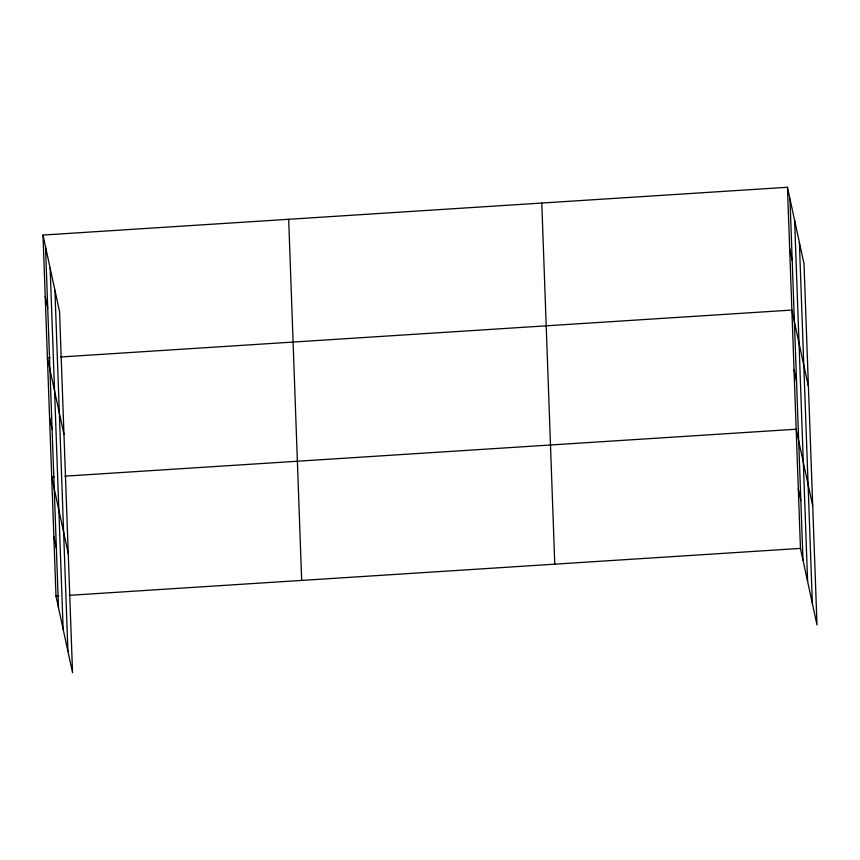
<?xml version="1.0" encoding="UTF-8"?>
<svg xmlns="http://www.w3.org/2000/svg" width="860" height="860" viewBox="0 0 860 860"><rect width="100%" height="100%" fill="white"/><g stroke="black" fill="none" stroke-linecap="round" stroke-linejoin="round"><path stroke-width="1.29" d="M43 235.059L59.544 311.599L72.541 672.724L55.997 596.184L43 235.059L787.459 187.276L804.003 263.816L817 624.941L800.456 548.4L787.459 187.276M50.063 357.674L47.418 357.835L63.962 434.386M60.63 356.986L791.877 310.062L808.421 386.602M54.341 476.838L51.707 477.01L68.252 553.55M64.909 476.16L796.166 429.226L812.711 505.777M55.997 596.184L58.63 596.012M69.198 595.335L800.456 548.4M789.663 248.669L792.189 260.322M794.016 369.639L796.543 381.302M798.306 488.813L800.832 500.466M45.204 296.442L47.73 308.106M49.557 417.423L52.084 429.075M53.847 536.597L56.373 548.25M799.381 242.402L812.367 603.526M794.608 220.343L807.604 581.467M789.975 198.929L802.971 560.053M541.789 203.046L554.775 564.171M288.67 219.289L301.666 580.414M54.922 290.185L67.908 651.31M50.149 268.126L63.145 629.251M45.516 246.712L58.512 607.837"/></g></svg>
